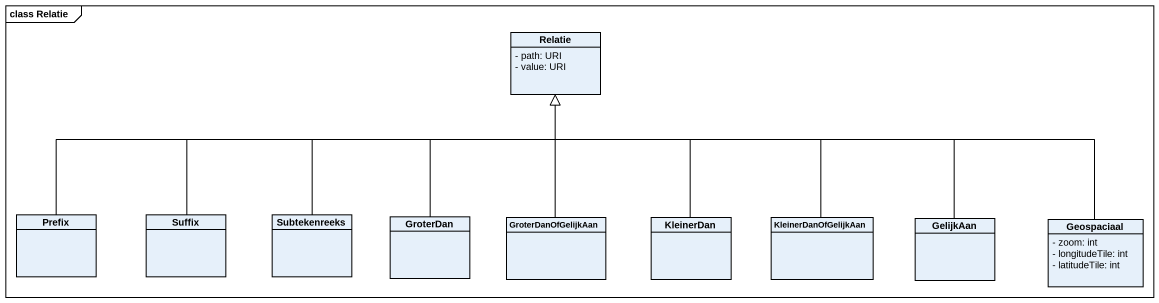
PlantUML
@startuml
mainframe class Relatie
hide circle
hide empty members
skinparam classAttributeIconSize 0
class Relatie {
  - path: URI
  - value: URI
}
class Prefix
class Suffix
class Subtekenreeks
class GroterDan
class GroterDanOfGelijkAan
class KleinerDan
class KleinerDanOfGelijkAan
class GelijkAan
class Geospaciaal {
  - zoom: int
  - longitudeTile: int
  - latitudeTile: int
}
Prefix -right-|> Relatie
Suffix -right-|> Relatie
Subtekenreeks -up-|> Relatie
GroterDan -up-|> Relatie
GroterDanOfGelijkAan -up-|> Relatie
KleinerDan -up-|> Relatie
KleinerDanOfGelijkAan -up-|> Relatie
GelijkAan -left-|> Relatie
Geospaciaal -left-|> Relatie
@enduml
